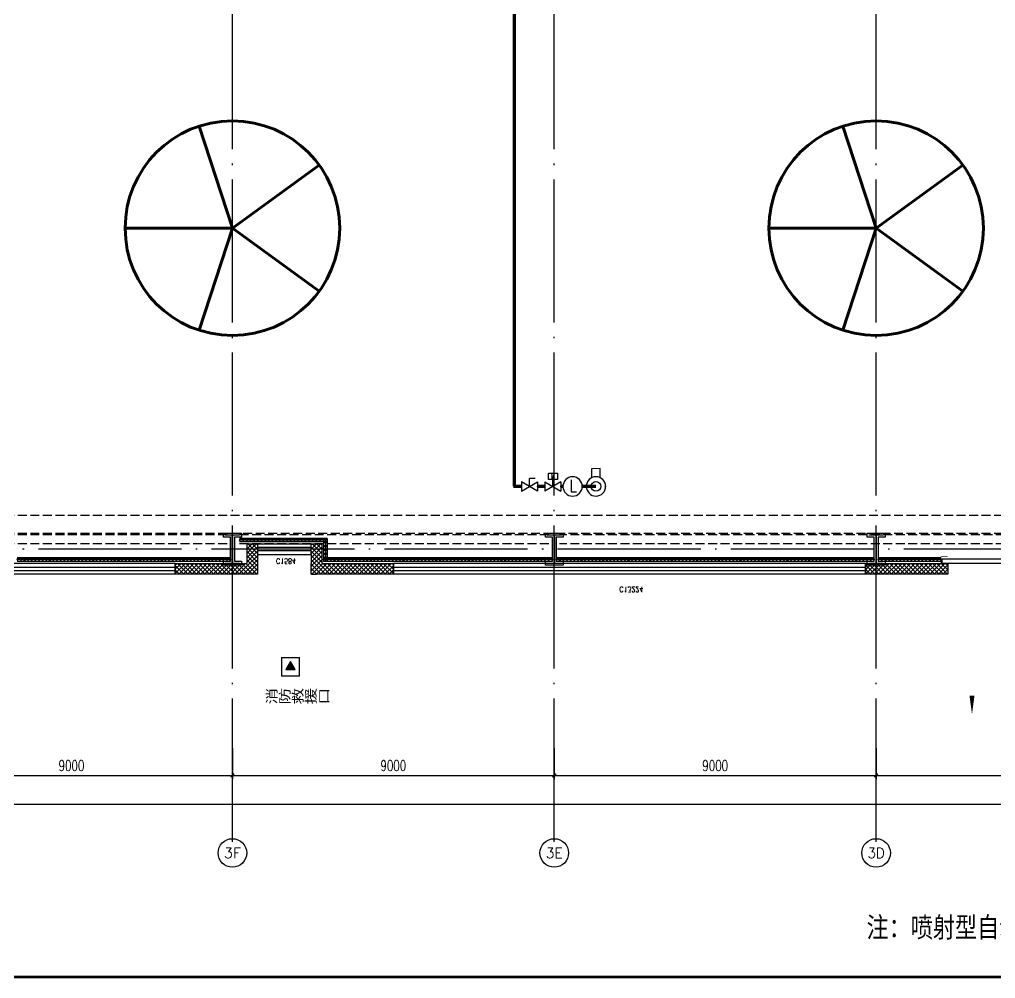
# Model space of a CAD drawing. Extents: x -452079 to 117456, y 3902 to 836955.
# Drawn here: x -179845 to -152555, y 410727 to 437541 of the extents above; entities that cross this region are included whole.
import ezdxf
from ezdxf.enums import TextEntityAlignment as Align

# ---------------------------------------------------------------- set-up
doc = ezdxf.new("R2010")
doc.units = 0
doc.header["$LTSCALE"] = 1000
doc.header["$MEASUREMENT"] = 0
for name, pattern in [('10平面$0$DASH', [0.35, 0.25, -0.1]), ('DASH', [0.35, 0.25, -0.1]), ('DOTE', [2.42, 2, -0.2, 0.02, -0.2])]:
    doc.linetypes.add(name, pattern=pattern)
for name, color, linetype in [('0-cxFrame', 155, 'Continuous'), ('0-辅助线', 1, 'Continuous'), ('10平面$0$WINDOW', 4, 'Continuous'), ('A-AXIS-D', 1, 'Continuous'), ('A-AXIS-DOTE', 14, 'DOTE'), ('A-AXIS-SYMB', 3, 'Continuous'), ('A-HATCH-2', 251, 'Continuous'), ('A-HRAIL', 173, 'Continuous'), ('A-LIN-V', 9, 'Continuous'), ('A-SFCE', 30, 'Continuous'), ('A-TEXT', 61, 'Continuous'), ('A-WINDOW', 140, 'Continuous'), ('AS-COLN', 6, 'Continuous'), ('AS-WALL', 40, 'Continuous'), ('FM_ZF中水', 2, 'Continuous'), ('FM_ZF喷淋', 6, 'Continuous'), ('PUB_HATCH', 8, 'Continuous'), ('PUB_TEXT', 7, 'Continuous'), ('RP-N2-01$0$$0$A-WIND-J', 1, 'Continuous'), ('RP-N2-01$0$A-WIND-J', 3, 'Continuous'), ('TWT_TEXT', 7, 'Continuous'), ('WALL', 2, 'Continuous'), ('建-窗', 4, 'Continuous'), ('建-门窗编号', 7, 'Continuous')]:
    doc.layers.add(name, color=color, linetype=linetype)
doc.layers.add('0-cxText', color=131, linetype='Continuous', lineweight=25)
doc.layers.add('Gps-ZF喷淋', color=6, linetype='TG_ZP', lineweight=60)
doc.styles.add('-宋体', font='', dxfattribs={"width": 0.8})
doc.styles.add('_TCH_AXIS', font='COMPLEX', dxfattribs={"bigfont": 'GBCBIG'})
doc.styles.add('_TCH_DIM', font='SIMPLEX', dxfattribs={"width": 0.75, "bigfont": '@1HZTXT'})
doc.styles.add('_TCH_DIM_T3', font='SIMPLEX', dxfattribs={"width": 0.705882, "bigfont": 'GBCBIG'})
doc.styles.add('A-WIN-LABEL', font='SIMPLEX', dxfattribs={"bigfont": 'GBCBIG'})
doc.styles.add('cx_tuming', font='')
doc.styles.add('cx_tuqian1', font='')
doc.styles.add('HZ', font='SIMPLEX', dxfattribs={"bigfont": 'HZTXT'})
doc.styles.add('TG_LINETYPE', font='SIMPLEX', dxfattribs={"width": 0.8, "height": 3.5, "bigfont": 'HZTXT'})
doc.styles.add('黑体', font='', dxfattribs={"height": 12})
doc.styles.get('-宋体').set_extended_font_data('SimSun')
doc.styles.get('cx_tuming').set_extended_font_data('SimHei')
doc.styles.get('cx_tuqian1').set_extended_font_data('SimSun')
doc.styles.get('黑体').set_extended_font_data('SimHei')
doc.linetypes.add('TG_ZP', pattern='A,3,-0.6,["ZP",TG_LINETYPE,S=0.1,R=0,X=-0.52,Y=-0.15],0', length=3.6)
doc.dimstyles.new('_TCH_ARCH&&100', dxfattribs={"dimtxt": 297.5, "dimasz": 100, "dimexe": 100, "dimexo": 100, "dimgap": 126.25, "dimtad": 1, "dimdec": 0, "dimzin": 0, "dimdsep": 46, "dimtxsty": '_TCH_DIM_T3', "dimblk": 'ARCHTICK', "dimcen": 0.09, "dimclrt": 7, "dimazin": 2, "dimtfac": 1, "dimtdec": 0, "dimtix": 1, "dimtmove": 2, "dimatfit": 3, "dimfxl": 0, "dimtolj": 1, "dimtzin": 0, "dimarcsym": 0})
pattern_1 = [(45, (60, 0), (-60.000061, 60.000061), []), (135, (60, 0), (-60.000061, -60.000061), [])]

# ---------------------------------------------------------------- blocks, each defined once
blk = doc.blocks.new('$VALVE$00000751')
for p, q in [((-53, -108), (-53, -221)), ((53, -221), (53, -108)), ((-53, -221), (53, -221))]:
    blk.add_line(p, q)
blk.add_lwpolyline([(-120, 0, 1), (120, 0, 1), (-120, 0, 1.76642)], format="xyb")
blk.add_circle((0, 0), 60)
for p in [(-120, 0), (120, 0)]:
    blk.add_point(p)
blk = doc.blocks.new('$VALVE$00000558')
for p, q in [((-125, 72), (125, -72)), ((125, 72), (-125, -72)), ((-125, 72), (-125, -72)), ((0, 0), (0, 104)), ((125, 72), (125, -72))]:
    blk.add_line(p, q)
blk.add_lwpolyline([(73, 106), (-66, 106), (-66, 206), (73, 206)], close=True)
for p in [(-125, 0), (125, 0)]:
    blk.add_point(p)
at = {"style": 'HZ', "width": 0.948502}
blk.add_text('M', height=69.3, dxfattribs=at).set_placement((-24, 125), (26, 125), align=Align.FIT)
blk = doc.blocks.new('$VALVE$00000531')
at = {"color": 7}
for p, q in [((-23, 104), (-23, -83)), ((-23, -83), (61, -83))]:
    blk.add_line(p, q, dxfattribs=at)
blk.add_lwpolyline([(-150, 0, 1), (150, 0, 1), (-150, 0, 0.808179)], format="xyb")
for p in [(-150, 0), (150, 0)]:
    blk.add_point(p)
blk = doc.blocks.new('$VALVE$00000437')
for p in [(0, 0), (87, 124)]:
    blk.add_line(p, (0, 124))
blk.add_lwpolyline([(-125, -72), (125, 72), (125, -72), (-125, 72)], close=True)
for p in [(-125, 0), (125, 0)]:
    blk.add_point(p)
blk = doc.blocks.new('A$C5D1316D7')
at = {"layer": 'Gps-ZF喷淋', "linetype": 'TG_ZP', "const_width": 90}
for points in [[(0, 270), (224, 270)], [(675, 270), (877, 270)], [(1327, 270), (1384, 270)], [(1924, 270), (2308, 270)]]:
    blk.add_lwpolyline(points, dxfattribs=at)
at = {"layer": 'FM_ZF中水', "xscale": -2.25, "yscale": -2.25, "zscale": 2.25, "rotation": 0.4372342679630137}
blk.add_blockref('$VALVE$00000751', (2308, 270), dxfattribs=at)
at = {"layer": 'FM_ZF喷淋', "xscale": 1.8, "yscale": 1.8, "zscale": 1.8}
for name, p in [('$VALVE$00000558', (1102, 270)), ('$VALVE$00000437', (449, 270)), ('$VALVE$00000531', (1654, 270))]:
    blk.add_blockref(name, p, dxfattribs=at)
blk = doc.blocks.new('_ArchTick')
at = {"color": 0, "linetype": 'ByBlock', "const_width": 0.4}
blk.add_lwpolyline([(-0.5, -0.5), (0.5, 0.5)], dxfattribs=at)
blk = doc.blocks.new('*D361')
at = {"layer": 'A-AXIS-D', "color": 0, "lineweight": -2, "transparency": 16777216}
for p, q in [((138518, 3326), (138518, 2468)), ((147518, 3326), (147518, 2468)), ((138518, 2568), (147518, 2568))]:
    blk.add_line(p, q, dxfattribs=at)
at = {"layer": 'A-AXIS-D', "color": 0, "lineweight": -2, "transparency": 16777216, "xscale": 100, "yscale": 100, "zscale": 100, "rotation": 180}
blk.add_blockref('_ArchTick', (138518, 2568), dxfattribs=at)
at = {"layer": 'A-AXIS-D', "color": 0, "lineweight": -2, "transparency": 16777216, "xscale": 100, "yscale": 100, "zscale": 100}
blk.add_blockref('_ArchTick', (147518, 2568), dxfattribs=at)
at = {"layer": 'A-AXIS-D', "color": 7, "transparency": 16777216, "insert": (143018, 2843), "char_height": 297.5, "attachment_point": 5, "style": '_TCH_DIM_T3'}
blk.add_mtext('\\A1;9000', dxfattribs=at)
blk = doc.blocks.new('*D362')
at = {"layer": 'A-AXIS-D', "color": 0, "lineweight": -2, "transparency": 16777216}
for p, q in [((147518, 3326), (147518, 2468)), ((156518, 3326), (156518, 2468)), ((147518, 2568), (156518, 2568))]:
    blk.add_line(p, q, dxfattribs=at)
at = {"layer": 'A-AXIS-D', "color": 0, "lineweight": -2, "transparency": 16777216, "xscale": 100, "yscale": 100, "zscale": 100, "rotation": 180}
blk.add_blockref('_ArchTick', (147518, 2568), dxfattribs=at)
at = {"layer": 'A-AXIS-D', "color": 0, "lineweight": -2, "transparency": 16777216, "xscale": 100, "yscale": 100, "zscale": 100}
blk.add_blockref('_ArchTick', (156518, 2568), dxfattribs=at)
at = {"layer": 'A-AXIS-D', "color": 7, "transparency": 16777216, "insert": (152018, 2843), "char_height": 297.5, "attachment_point": 5, "style": '_TCH_DIM_T3'}
blk.add_mtext('\\A1;9000', dxfattribs=at)
blk = doc.blocks.new('*D363')
at = {"layer": 'A-AXIS-D', "color": 0, "lineweight": -2, "transparency": 16777216}
for p, q in [((156518, 3326), (156518, 2468)), ((165518, 3326), (165518, 2468)), ((156518, 2568), (165518, 2568))]:
    blk.add_line(p, q, dxfattribs=at)
at = {"layer": 'A-AXIS-D', "color": 0, "lineweight": -2, "transparency": 16777216, "xscale": 100, "yscale": 100, "zscale": 100, "rotation": 180}
blk.add_blockref('_ArchTick', (156518, 2568), dxfattribs=at)
at = {"layer": 'A-AXIS-D', "color": 0, "lineweight": -2, "transparency": 16777216, "xscale": 100, "yscale": 100, "zscale": 100}
blk.add_blockref('_ArchTick', (165518, 2568), dxfattribs=at)
at = {"layer": 'A-AXIS-D', "color": 7, "transparency": 16777216, "insert": (161018, 2843), "char_height": 297.5, "attachment_point": 5, "style": '_TCH_DIM_T3'}
blk.add_mtext('\\A1;9000', dxfattribs=at)
blk = doc.blocks.new('*D364')
at = {"layer": 'A-AXIS-D', "color": 0, "lineweight": -2, "transparency": 16777216}
for p, q in [((165518, 3326), (165518, 2468)), ((174518, 3326), (174518, 2468)), ((165518, 2568), (174518, 2568))]:
    blk.add_line(p, q, dxfattribs=at)
at = {"layer": 'A-AXIS-D', "color": 0, "lineweight": -2, "transparency": 16777216, "xscale": 100, "yscale": 100, "zscale": 100, "rotation": 180}
blk.add_blockref('_ArchTick', (165518, 2568), dxfattribs=at)
at = {"layer": 'A-AXIS-D', "color": 0, "lineweight": -2, "transparency": 16777216, "xscale": 100, "yscale": 100, "zscale": 100}
blk.add_blockref('_ArchTick', (174518, 2568), dxfattribs=at)
at = {"layer": 'A-AXIS-D', "color": 7, "transparency": 16777216, "insert": (170018, 2843), "char_height": 297.5, "attachment_point": 5, "style": '_TCH_DIM_T3'}
blk.add_mtext('\\A1;9000', dxfattribs=at)
blk = doc.blocks.new('*D369')
at = {"layer": 'A-AXIS-D', "color": 0, "lineweight": -2, "transparency": 16777216}
for p, q in [((7618, 3226), (7618, 1668)), ((193318, 3226), (193318, 1668)), ((7618, 1768), (193318, 1768))]:
    blk.add_line(p, q, dxfattribs=at)
at = {"layer": 'A-AXIS-D', "color": 0, "lineweight": -2, "transparency": 16777216, "xscale": 100, "yscale": 100, "zscale": 100, "rotation": 180}
blk.add_blockref('_ArchTick', (7618, 1768), dxfattribs=at)
at = {"layer": 'A-AXIS-D', "color": 0, "lineweight": -2, "transparency": 16777216, "xscale": 100, "yscale": 100, "zscale": 100}
blk.add_blockref('_ArchTick', (193318, 1768), dxfattribs=at)
at = {"layer": 'A-AXIS-D', "color": 7, "transparency": 16777216, "insert": (100468, 2043), "char_height": 297.5, "attachment_point": 5, "style": '_TCH_DIM_T3'}
blk.add_mtext('\\A1;185700', dxfattribs=at)
blk = doc.blocks.new('WINDOW2DLIB$DYNSTYLE$00000005')
at = {"color": 0}
for points in [[(-0.5, 0.5), (-0.5, -0.5)], [(-0.5, 0.5), (0.5, 0.5)], [(0.5, -0.5), (0.5, 0.5)], [(0.5, 0.1667), (-0.5, 0.1667)], [(0.5, -0.1667), (-0.5, -0.1667)], [(-0.5, -0.5), (0.5, -0.5)]]:
    blk.add_lwpolyline(points, dxfattribs=at)
blk = doc.blocks.new('10平面$0$$DorLib2D$00000126')
at = {"color": 0, "linetype": 'Continuous'}
for p, q in [((-0.532, 0.5), (-0.532, 0.9)), ((0.532, 0.9), (0.532, 0.5))]:
    blk.add_line(p, q, dxfattribs=at)
at = {"color": 0, "linetype": '10平面$0$DASH'}
for p, q in [((-0.532, 0.9), (0.532, 0.9)), ((-0.532, 0.5), (0.532, 0.5))]:
    blk.add_line(p, q, dxfattribs=at)
blk = doc.blocks.new('42343243')
at = {"layer": 'PUB_HATCH'}
h = blk.add_hatch(dxfattribs=at)
h.set_pattern_fill('多孔材料', color=256, scale=30, style=0)
h.set_pattern_definition(pattern_1)
h.paths.add_polyline_path([(-173154, 1223170), (-175454, 1223170), (-175454, 1222870), (-173454, 1222870)])
h = blk.add_hatch(dxfattribs=at)
h.set_pattern_fill('多孔材料', color=256, scale=30, style=0)
h.set_pattern_definition(pattern_1)
h.paths.add_polyline_path([(-173454, 1222320), (-173154, 1222620), (-173154, 1223170), (-173454, 1222870)])
h = blk.add_hatch(dxfattribs=at)
h.set_pattern_fill('多孔材料', color=256, scale=30, style=0)
h.set_pattern_definition(pattern_1)
h.paths.add_polyline_path([(-171654, 1222870), (-171504, 1222970), (-171504, 1223170), (-171654, 1223170)])
h = blk.add_hatch(dxfattribs=at)
h.set_pattern_fill('多孔材料', color=256, scale=30, style=0)
h.set_pattern_definition(pattern_1)
h.paths.add_polyline_path([(-171354, 1222870), (-169354, 1222870), (-169354, 1223170), (-171504, 1223170), (-171504, 1222970)])
h = blk.add_hatch(dxfattribs=at)
h.set_pattern_fill('多孔材料', color=256, scale=30, style=0)
h.set_pattern_definition(pattern_1)
h.paths.add_polyline_path([(-153854, 1223170), (-156154, 1223170), (-156154, 1222870), (-153854, 1222870)])
h = blk.add_hatch(dxfattribs=at)
h.set_pattern_fill('多孔材料', color=256, scale=30, style=0)
h.set_pattern_definition(pattern_1)
h.paths.add_polyline_path([(-171654, 1222620), (-171354, 1222320), (-171354, 1222870), (-171504, 1222970), (-171654, 1222870)])
h = blk.add_hatch(dxfattribs=at)
h.set_pattern_fill('多孔材料', color=256, scale=30, style=0)
h.set_pattern_definition(pattern_1)
h.paths.add_polyline_path([(-173454, 1222320), (-173154, 1222320), (-173154, 1222620)])
h = blk.add_hatch(dxfattribs=at)
h.set_pattern_fill('多孔材料', color=256, scale=30, style=0)
h.set_pattern_definition(pattern_1)
h.paths.add_polyline_path([(-171654, 1222620), (-171654, 1222320), (-171354, 1222320)])
at = {"layer": 'AS-WALL'}
for p, q in [((-173154, 1223170), (-175454, 1223170)), ((-175454, 1223170), (-175454, 1222870)), ((-173154, 1222620), (-173154, 1223170)), ((-171654, 1223170), (-171504, 1223170)), ((-171654, 1223170), (-171654, 1222870)), ((-169354, 1223170), (-171504, 1223170)), ((-169354, 1222870), (-169354, 1223170)), ((-153854, 1223170), (-156154, 1223170)), ((-156154, 1223170), (-156154, 1222870)), ((-153854, 1222870), (-153854, 1223170)), ((-175454, 1222870), (-173454, 1222870)), ((-173454, 1222320), (-173454, 1222870)), ((-173154, 1222320), (-173154, 1222620)), ((-171654, 1222870), (-171654, 1222870)), ((-171654, 1222620), (-171654, 1222870)), ((-171654, 1222620), (-171654, 1222320)), ((-171354, 1222320), (-171354, 1222870)), ((-171354, 1222870), (-169354, 1222870)), ((-156154, 1222870), (-153854, 1222870)), ((-173454, 1222320), (-173154, 1222320)), ((-171654, 1222320), (-171354, 1222320))]:
    blk.add_line(p, q, dxfattribs=at)
at = {"layer": '10平面$0$WINDOW', "xscale": 5000, "yscale": 300, "zscale": 300, "rotation": 180}
blk.add_blockref('10平面$0$$DorLib2D$00000126', (-151354, 1223020), dxfattribs=at)
at = {"layer": '建-窗'}
ref = blk.add_blockref('WINDOW2DLIB$DYNSTYLE$00000005', (-185904, 1223020), dxfattribs=dict(at, xscale=-20900, yscale=-300, zscale=300, rotation=359.9999999994913))
ref.add_attrib('A', 'C20924', (-186194, 1223521), dxfattribs={"layer": '建-门窗编号', "height": 148.8, "style": 'A-WIN-LABEL', "width": 0.705882})
ref = blk.add_blockref('WINDOW2DLIB$DYNSTYLE$00000005', (-162754, 1223020), dxfattribs=dict(at, xscale=-13200, yscale=-300, zscale=300, rotation=359.9999999996728))
ref.add_attrib('A', 'C13224', (-163034, 1223521), dxfattribs={"layer": '建-门窗编号', "height": 148.8, "style": 'A-WIN-LABEL', "width": 0.705882})
ref = blk.add_blockref('WINDOW2DLIB$DYNSTYLE$00000005', (-172404, 1222470), dxfattribs=dict(at, xscale=-1500, yscale=300, zscale=300, rotation=179.9999999999555))
ref.add_attrib('A', 'C1584', (-172634, 1222733), dxfattribs={"layer": '建-门窗编号', "height": 148.8, "rotation": 360, "style": 'A-WIN-LABEL', "width": 0.705882})
blk = doc.blocks.new('4324324')
at = {"layer": 'A-HATCH-2', "color": 8, "linetype": 'DASH'}
for p, q in [((-312854, 549870), (-138054, 549870)), ((-312854, 549370), (-138054, 549370))]:
    blk.add_line(p, q, dxfattribs=at)
blk = doc.blocks.new('w4324324')
at = {"layer": 'A-HATCH-2', "lineweight": 60}
for q in [(-1694760, 686605), (-1697614, 684532), (-1691907, 684532), (-1696524, 681178), (-1692997, 681178)]:
    blk.add_line((-1694760, 683605), q, dxfattribs=at)
blk.add_circle((-1694760, 683605), 3000, dxfattribs=at)
blk = doc.blocks.new('342343')
at = {"layer": 'A-LIN-V'}
for p in [(1030710, -26444), (1030710, -44444)]:
    blk.add_blockref('w4324324', p, dxfattribs=at)
blk = doc.blocks.new('w42343243')
at = {"layer": 'A-HATCH-2', "color": 2}
blk.add_lwpolyline([(-165104, 621070), (-164604, 621070), (-164604, 620958), (-164800, 620958), (-164800, 620282), (-164604, 620282), (-164604, 620170), (-165104, 620170), (-165104, 620282), (-164908, 620282), (-164908, 620958), (-165104, 620958)], close=True, dxfattribs=at)
at = {"layer": 'AS-COLN', "color": 8}
blk.add_lwpolyline([(-165054, 621020), (-164654, 621020), (-164654, 621008), (-164850, 621008), (-164850, 620232), (-164654, 620232), (-164654, 620220), (-165054, 620220), (-165054, 620232), (-164858, 620232), (-164858, 621008), (-165054, 621008)], close=True, dxfattribs=at)
blk = doc.blocks.new('42343')
at = {"layer": 'A-WINDOW'}
for p in [(-9000, -71700), (0, -71700), (9000, -71700)]:
    blk.add_blockref('w42343243', p, dxfattribs=at)
blk = doc.blocks.new('RP-N2-01$0$$0$xfjy')
at = {"layer": 'RP-N2-01$0$$0$A-WIND-J'}
h = blk.add_hatch(color=8, dxfattribs=at)
h.dxf.hatch_style = 1
h.paths.add_polyline_path([(1141876, -26214), (1142135, -26214), (1142005, -25989)])
at = {"layer": 'RP-N2-01$0$$0$A-WIND-J', "color": 8, "const_width": 25}
blk.add_lwpolyline([(1141755, -25889), (1141755, -26389), (1142255, -26389), (1142255, -25889)], close=True, dxfattribs=at)
at = {"layer": 'RP-N2-01$0$$0$A-WIND-J', "color": 8}
for points in [[(1141755, -26389), (1142255, -26389), (1142255, -25889), (1141755, -25889)], [(1141876, -26214), (1142135, -26214), (1142005, -25989)]]:
    blk.add_lwpolyline(points, close=True, dxfattribs=at)
blk = doc.blocks.new('RP-N2-01$0$xfjy')
at = {"layer": 'RP-N2-01$0$$0$A-WIND-J', "color": 8}
blk.add_blockref('RP-N2-01$0$$0$xfjy', (0, 0), dxfattribs=at)
blk = doc.blocks.new('3333')
at = {"layer": 'A-SFCE', "const_width": 20}
blk.add_lwpolyline([(-227064, 766320), (-227064, 766510), (-227244, 766510), (-227244, 766320)], dxfattribs=at)
blk = doc.blocks.new('99平面图例外参$0$$LinePat$圆环')
for points in [[(0, 150), (300, 150)], [(0, 0), (300, 0)], [(0, -150), (300, -150)]]:
    blk.add_lwpolyline(points)
at = {"color": 0}
blk.add_circle((150, 0), 150, dxfattribs=at)
blk = doc.blocks.new('TK22.A0+1 L(Dragon)')
at = {"layer": '0-cxFrame', "const_width": 0.5}
blk.add_lwpolyline([(-80, 10), (-1465, 10), (-1465, 831), (-80, 831)], close=True, dxfattribs=at)
at = {"style": '黑体', "flags": 4}
blk.add_attdef('图幅', text='', height=3.3, dxfattribs=at).set_placement((-40, 3), align=Align.RIGHT)
at = {"layer": '0-cxText', "flags": 4}
for tag, height, style, p in [('建设单位', 3.5, 'cx_tuming', (-45, 240)), ('项目名称', 3.5, 'cx_tuming', (-45, 210)), ('子项名称', 3.5, 'cx_tuming', (-45, 180)), ('工程编号', 3.3, 'cx_tuqian1', (-35, 165)), ('图名1', 3.5, 'cx_tuming', (-45, 87)), ('图名2', 3.5, 'cx_tuming', (-45, 79)), ('图名3', 3.5, 'cx_tuming', (-45, 71)), ('出图日期', 3.3, 'cx_tuqian1', (-39, 60)), ('专业', 3.3, 'cx_tuqian1', (-55, 52)), ('图号', 3.3, 'cx_tuqian1', (-55, 44)), ('版次', 3.3, 'cx_tuqian1', (-20, 44))]:
    blk.add_attdef(tag, text='', height=height, dxfattribs=dict(at, style=style)).set_placement(p, align=Align.MIDDLE)
blk = doc.blocks.new('A$C515E426B')
at = {"layer": 'A-AXIS-D'}
for centre in [(147518.2, 400), (156518.2, 400), (165518.2, 400)]:
    blk.add_circle(centre, 400, dxfattribs=at)
at = {"layer": 'A-AXIS-DOTE', "color": 8, "ltscale": 2}
for p, q in [((147518.2, 716), (147518.2, 86200)), ((156518.2, 716), (156518.2, 86200)), ((165518.2, 716), (165518.2, 86200)), ((199332.4, 8896), (3362.4, 8896))]:
    blk.add_line(p, q, dxfattribs=at)
at = {"layer": 'A-AXIS-SYMB'}
blk.add_lwpolyline([(168198.2, 5733.8, 0, 0, 0), (168198.2, 4273.8, 0, 140, 0), (168198.2, 4798.8, 0, 0, 0)], format="xyseb", dxfattribs=at)
at = {"layer": 'A-SFCE', "color": 8, "linetype": 'DASH'}
for p, q in [((147368.2, 9296), (129668.2, 9296)), ((156368.2, 9296), (147668.2, 9296)), ((174368.2, 9296), (156668.2, 9296)), ((147368.2, 9046), (129668.2, 9046)), ((156368.2, 9046), (147668.2, 9046)), ((174368.2, 9046), (156668.2, 9046))]:
    blk.add_line(p, q, dxfattribs=at)
at = {"layer": 'A-HRAIL', "yscale": 0.3333333333333333, "zscale": 0.3333333333333333}
for p, xscale, rotation in [((147820.3, 9146.1), 0.3402776645623614, 180), ((147922.3, 9146.1), 0.3402776645623614, 180), ((148024.4, 9146.1), 0.3402776645623614, 180), ((148126.5, 9146.1), 0.3402776645623614, 180), ((148228.6, 9146.1), 0.3402776645623614, 180), ((148330.7, 9146.1), 0.3402776645623614, 180), ((148432.8, 9146.1), 0.3402776645623614, 180), ((148534.8, 9146.1), 0.3402776645623614, 180), ((148636.9, 9146.1), 0.3402776645623614, 180), ((148739, 9146.1), 0.3402776645623614, 180), ((148841.1, 9146.1), 0.3402776645623614, 180), ((148943.2, 9146.1), 0.3402776645623614, 180), ((149045.3, 9146.1), 0.3402776645623614, 180), ((149147.3, 9146.1), 0.3402776645623614, 180), ((149249.4, 9146.1), 0.3402776645623614, 180), ((149351.5, 9146.1), 0.3402776645623614, 180), ((149453.6, 9146.1), 0.3402776645623614, 180), ((149555.7, 9146.1), 0.3402776645623614, 180), ((149657.8, 9146.1), 0.3402776645623614, 180), ((149759.8, 9146.1), 0.3402776645623614, 180), ((149861.9, 9146.1), 0.3402776645623614, 180), ((149964, 9146.1), 0.3402776645623614, 180), ((150066.1, 9146.1), 0.3402776645623614, 180), ((150168.2, 9146.1), 0.3402776645623614, 180), ((150118.2, 9196.1), 0.3611111227129974, 270), ((150118.2, 9087.8), 0.3611111227129974, 270), ((150118.2, 8979.4), 0.3611111227129974, 270), ((150118.2, 8871.1), 0.3611111227129974, 270), ((150118.2, 8762.8), 0.3611111227129974, 270), ((141603.5, 8602.1), 0.3368181818181818, 180.0000000002032), ((141704.6, 8602.1), 0.3368181818181818, 180.0000000002032), ((141805.6, 8602.1), 0.3368181818181818, 180.0000000002032), ((141906.7, 8602.1), 0.3368181818181818, 180.0000000002032), ((142007.7, 8602.1), 0.3368181818181818, 180.0000000002032), ((142108.8, 8602.1), 0.3368181818181818, 180.0000000002032), ((142209.8, 8602.1), 0.3368181818181818, 180.0000000002032), ((142310.9, 8602.1), 0.3368181818181818, 180.0000000002032), ((142411.9, 8602.1), 0.3368181818181818, 180.0000000002032), ((142513, 8602.1), 0.3368181818181818, 180.0000000002032), ((142614, 8602.1), 0.3368181818181818, 180.0000000002032), ((142715, 8602.1), 0.3368181818181818, 180.0000000002032), ((142816.1, 8602.1), 0.3368181818181818, 180.0000000002032), ((142917.1, 8602.1), 0.3368181818181818, 180.0000000002032), ((143018.2, 8602.1), 0.3368181818181818, 180.0000000002032), ((143119.2, 8602.1), 0.3368181818181818, 180.0000000002032), ((143220.3, 8602.1), 0.3368181818181818, 180.0000000002032), ((143321.3, 8602.1), 0.3368181818181818, 180.0000000002032), ((143422.4, 8602.1), 0.3368181818181818, 180.0000000002032), ((143523.4, 8602.1), 0.3368181818181818, 180.0000000002032), ((143624.5, 8602.1), 0.3368181818181818, 180.0000000002032), ((143725.5, 8602.1), 0.3368181818181818, 180.0000000002032), ((143826.5, 8602.1), 0.3368181818181818, 180.0000000002032), ((143927.6, 8602.1), 0.3368181818181818, 180.0000000002032), ((144028.6, 8602.1), 0.3368181818181818, 180.0000000002032), ((144129.7, 8602.1), 0.3368181818181818, 180.0000000002032), ((144230.7, 8602.1), 0.3368181818181818, 180.0000000002032), ((144331.8, 8602.1), 0.3368181818181818, 180.0000000002032), ((144432.8, 8602.1), 0.3368181818181818, 180.0000000002032), ((144533.9, 8602.1), 0.3368181818181818, 180.0000000002032), ((144634.9, 8602.1), 0.3368181818181818, 180.0000000002032), ((144736, 8602.1), 0.3368181818181818, 180.0000000002032), ((144837, 8602.1), 0.3368181818181818, 180.0000000002032), ((144938, 8602.1), 0.3368181818181818, 180.0000000002032), ((145039.1, 8602.1), 0.3368181818181818, 180.0000000002032), ((145140.1, 8602.1), 0.3368181818181818, 180.0000000002032), ((145241.2, 8602.1), 0.3368181818181818, 180.0000000002032), ((145342.2, 8602.1), 0.3368181818181818, 180.0000000002032), ((145443.3, 8602.1), 0.3368181818181818, 180.0000000002032), ((145544.3, 8602.1), 0.3368181818181818, 180.0000000002032), ((145645.4, 8602.1), 0.3368181818181818, 180.0000000002032), ((145746.4, 8602.1), 0.3368181818181818, 180.0000000002032), ((145847.5, 8602.1), 0.3368181818181818, 180.0000000002032), ((145948.5, 8602.1), 0.3368181818181818, 180.0000000002032), ((146049.5, 8602.1), 0.3368181818181818, 180.0000000002032), ((146150.6, 8602.1), 0.3368181818181818, 180.0000000002032), ((146251.6, 8602.1), 0.3368181818181818, 180.0000000002032), ((146352.7, 8602.1), 0.3368181818181818, 180.0000000002032), ((146453.7, 8602.1), 0.3368181818181818, 180.0000000002032), ((146554.8, 8602.1), 0.3368181818181818, 180.0000000002032), ((146655.8, 8602.1), 0.3368181818181818, 180.0000000002032), ((146756.9, 8602.1), 0.3368181818181818, 180.0000000002032), ((146857.9, 8602.1), 0.3368181818181818, 180.0000000002032), ((146959, 8602.1), 0.3368181818181818, 180.0000000002032), ((147060, 8602.1), 0.3368181818181818, 180.0000000002032), ((147161, 8602.1), 0.3368181818181818, 180.0000000002032), ((147262.1, 8602.1), 0.3368181818181818, 180.0000000002032), ((147363.1, 8602.1), 0.3368181818181818, 180.0000000002032), ((147464.2, 8602.1), 0.3368181818181818, 180.0000000002032), ((150118.2, 8654.4), 0.3611111227129974, 270), ((150169.7, 8602.1), 0.3384127415496768, 180.0000000002033), ((150271.2, 8602.1), 0.3384127415496768, 180.0000000002033), ((150372.8, 8602.1), 0.3384127415496768, 180.0000000002033), ((150474.3, 8602.1), 0.3384127415496768, 180.0000000002033), ((150575.8, 8602.1), 0.3384127415496768, 180.0000000002033), ((150677.3, 8602.1), 0.3384127415496768, 180.0000000002033), ((150778.8, 8602.1), 0.3384127415496768, 180.0000000002033), ((150880.4, 8602.1), 0.3384127415496768, 180.0000000002033), ((150981.9, 8602.1), 0.3384127415496768, 180.0000000002033), ((151083.4, 8602.1), 0.3384127415496768, 180.0000000002033), ((151184.9, 8602.1), 0.3384127415496768, 180.0000000002033), ((151286.5, 8602.1), 0.3384127415496768, 180.0000000002033), ((151388, 8602.1), 0.3384127415496768, 180.0000000002033), ((151489.5, 8602.1), 0.3384127415496768, 180.0000000002033), ((151591, 8602.1), 0.3384127415496768, 180.0000000002033), ((151692.6, 8602.1), 0.3384127415496768, 180.0000000002033), ((151794.1, 8602.1), 0.3384127415496768, 180.0000000002033), ((151895.6, 8602.1), 0.3384127415496768, 180.0000000002033), ((151997.1, 8602.1), 0.3384127415496768, 180.0000000002033), ((152098.7, 8602.1), 0.3384127415496768, 180.0000000002033), ((152200.2, 8602.1), 0.3384127415496768, 180.0000000002033), ((152301.7, 8602.1), 0.3384127415496768, 180.0000000002033), ((152403.2, 8602.1), 0.3384127415496768, 180.0000000002033), ((152504.8, 8602.1), 0.3384127415496768, 180.0000000002033), ((152606.3, 8602.1), 0.3384127415496768, 180.0000000002033), ((152707.8, 8602.1), 0.3384127415496768, 180.0000000002033), ((152809.3, 8602.1), 0.3384127415496768, 180.0000000002033), ((152910.8, 8602.1), 0.3384127415496768, 180.0000000002033), ((153012.4, 8602.1), 0.3384127415496768, 180.0000000002033), ((153113.9, 8602.1), 0.3384127415496768, 180.0000000002033), ((153215.4, 8602.1), 0.3384127415496768, 180.0000000002033), ((153316.9, 8602.1), 0.3384127415496768, 180.0000000002033), ((153418.5, 8602.1), 0.3384127415496768, 180.0000000002033), ((153520, 8602.1), 0.3384127415496768, 180.0000000002033), ((153621.5, 8602.1), 0.3384127415496768, 180.0000000002033), ((153723, 8602.1), 0.3384127415496768, 180.0000000002033), ((153824.6, 8602.1), 0.3384127415496768, 180.0000000002033), ((153926.1, 8602.1), 0.3384127415496768, 180.0000000002033), ((154027.6, 8602.1), 0.3384127415496768, 180.0000000002033), ((154129.1, 8602.1), 0.3384127415496768, 180.0000000002033), ((154230.7, 8602.1), 0.3384127415496768, 180.0000000002033), ((154332.2, 8602.1), 0.3384127415496768, 180.0000000002033), ((154433.7, 8602.1), 0.3384127415496768, 180.0000000002033), ((154535.2, 8602.1), 0.3384127415496768, 180.0000000002033), ((154636.8, 8602.1), 0.3384127415496768, 180.0000000002033), ((154738.3, 8602.1), 0.3384127415496768, 180.0000000002033), ((154839.8, 8602.1), 0.3384127415496768, 180.0000000002033), ((154941.3, 8602.1), 0.3384127415496768, 180.0000000002033), ((155042.8, 8602.1), 0.3384127415496768, 180.0000000002033), ((155144.4, 8602.1), 0.3384127415496768, 180.0000000002033), ((155245.9, 8602.1), 0.3384127415496768, 180.0000000002033), ((155347.4, 8602.1), 0.3384127415496768, 180.0000000002033), ((155448.9, 8602.1), 0.3384127415496768, 180.0000000002033), ((155550.5, 8602.1), 0.3384127415496768, 180.0000000002033), ((155652, 8602.1), 0.3384127415496768, 180.0000000002033), ((155753.5, 8602.1), 0.3384127415496768, 180.0000000002033), ((155855, 8602.1), 0.3384127415496768, 180.0000000002033), ((155956.6, 8602.1), 0.3384127415496768, 180.0000000002033), ((156058.1, 8602.1), 0.3384127415496768, 180.0000000002033), ((156159.6, 8602.1), 0.3384127415496768, 180.0000000002033), ((156261.1, 8602.1), 0.3384127415496768, 180.0000000002033), ((156362.7, 8602.1), 0.3384127415496768, 180.0000000002033), ((156464.2, 8602.1), 0.3384127415496768, 180.0000000002033), ((156673.2, 8602.1), 0.3368181818181785, 180.0000000002032), ((156774.3, 8602.1), 0.3368181818181785, 180.0000000002032), ((156875.3, 8602.1), 0.3368181818181785, 180.0000000002032), ((156976.4, 8602.1), 0.3368181818181785, 180.0000000002032), ((157077.4, 8602.1), 0.3368181818181785, 180.0000000002032), ((157178.5, 8602.1), 0.3368181818181785, 180.0000000002032), ((157279.5, 8602.1), 0.3368181818181785, 180.0000000002032), ((157380.5, 8602.1), 0.3368181818181785, 180.0000000002032), ((157481.6, 8602.1), 0.3368181818181785, 180.0000000002032), ((157582.6, 8602.1), 0.3368181818181785, 180.0000000002032), ((157683.7, 8602.1), 0.3368181818181785, 180.0000000002032), ((157784.7, 8602.1), 0.3368181818181785, 180.0000000002032), ((157885.8, 8602.1), 0.3368181818181785, 180.0000000002032), ((157986.8, 8602.1), 0.3368181818181785, 180.0000000002032), ((158087.9, 8602.1), 0.3368181818181785, 180.0000000002032), ((158188.9, 8602.1), 0.3368181818181785, 180.0000000002032), ((158290, 8602.1), 0.3368181818181785, 180.0000000002032), ((158391, 8602.1), 0.3368181818181785, 180.0000000002032), ((158492, 8602.1), 0.3368181818181785, 180.0000000002032), ((158593.1, 8602.1), 0.3368181818181785, 180.0000000002032), ((158694.1, 8602.1), 0.3368181818181785, 180.0000000002032), ((158795.2, 8602.1), 0.3368181818181785, 180.0000000002032), ((158896.2, 8602.1), 0.3368181818181785, 180.0000000002032), ((158997.3, 8602.1), 0.3368181818181785, 180.0000000002032), ((159098.3, 8602.1), 0.3368181818181785, 180.0000000002032), ((159199.4, 8602.1), 0.3368181818181785, 180.0000000002032), ((159300.4, 8602.1), 0.3368181818181785, 180.0000000002032), ((159401.5, 8602.1), 0.3368181818181785, 180.0000000002032), ((159502.5, 8602.1), 0.3368181818181785, 180.0000000002032), ((159603.5, 8602.1), 0.3368181818181785, 180.0000000002032), ((159704.6, 8602.1), 0.3368181818181785, 180.0000000002032), ((159805.6, 8602.1), 0.3368181818181785, 180.0000000002032), ((159906.7, 8602.1), 0.3368181818181785, 180.0000000002032), ((160007.7, 8602.1), 0.3368181818181785, 180.0000000002032), ((160108.8, 8602.1), 0.3368181818181785, 180.0000000002032), ((160209.8, 8602.1), 0.3368181818181785, 180.0000000002032), ((160310.9, 8602.1), 0.3368181818181785, 180.0000000002032), ((160411.9, 8602.1), 0.3368181818181785, 180.0000000002032), ((160513, 8602.1), 0.3368181818181785, 180.0000000002032), ((160614, 8602.1), 0.3368181818181785, 180.0000000002032), ((160715, 8602.1), 0.3368181818181785, 180.0000000002032), ((160816.1, 8602.1), 0.3368181818181785, 180.0000000002032), ((160917.1, 8602.1), 0.3368181818181785, 180.0000000002032), ((161018.2, 8602.1), 0.3368181818181785, 180.0000000002032), ((161119.2, 8602.1), 0.3368181818181785, 180.0000000002032), ((161220.3, 8602.1), 0.3368181818181785, 180.0000000002032), ((161321.3, 8602.1), 0.3368181818181785, 180.0000000002032), ((161422.4, 8602.1), 0.3368181818181785, 180.0000000002032), ((161523.4, 8602.1), 0.3368181818181785, 180.0000000002032), ((161624.5, 8602.1), 0.3368181818181785, 180.0000000002032), ((161725.5, 8602.1), 0.3368181818181785, 180.0000000002032), ((161826.5, 8602.1), 0.3368181818181785, 180.0000000002032), ((161927.6, 8602.1), 0.3368181818181785, 180.0000000002032), ((162028.6, 8602.1), 0.3368181818181785, 180.0000000002032), ((162129.7, 8602.1), 0.3368181818181785, 180.0000000002032), ((162230.7, 8602.1), 0.3368181818181785, 180.0000000002032), ((162331.8, 8602.1), 0.3368181818181785, 180.0000000002032), ((162432.8, 8602.1), 0.3368181818181785, 180.0000000002032), ((162533.9, 8602.1), 0.3368181818181785, 180.0000000002032), ((162634.9, 8602.1), 0.3368181818181785, 180.0000000002032), ((162736, 8602.1), 0.3368181818181785, 180.0000000002032), ((162837, 8602.1), 0.3368181818181785, 180.0000000002032), ((162938, 8602.1), 0.3368181818181785, 180.0000000002032), ((163039.1, 8602.1), 0.3368181818181785, 180.0000000002032), ((163140.1, 8602.1), 0.3368181818181785, 180.0000000002032), ((163241.2, 8602.1), 0.3368181818181785, 180.0000000002032), ((163342.2, 8602.1), 0.3368181818181785, 180.0000000002032), ((163443.3, 8602.1), 0.3368181818181785, 180.0000000002032), ((163544.3, 8602.1), 0.3368181818181785, 180.0000000002032), ((163645.4, 8602.1), 0.3368181818181785, 180.0000000002032), ((163746.4, 8602.1), 0.3368181818181785, 180.0000000002032), ((163847.5, 8602.1), 0.3368181818181785, 180.0000000002032), ((163948.5, 8602.1), 0.3368181818181785, 180.0000000002032), ((164049.5, 8602.1), 0.3368181818181785, 180.0000000002032), ((164150.6, 8602.1), 0.3368181818181785, 180.0000000002032), ((164251.6, 8602.1), 0.3368181818181785, 180.0000000002032), ((164352.7, 8602.1), 0.3368181818181785, 180.0000000002032), ((164453.7, 8602.1), 0.3368181818181785, 180.0000000002032), ((164554.8, 8602.1), 0.3368181818181785, 180.0000000002032), ((164655.8, 8602.1), 0.3368181818181785, 180.0000000002032), ((164756.9, 8602.1), 0.3368181818181785, 180.0000000002032), ((164857.9, 8602.1), 0.3368181818181785, 180.0000000002032), ((164959, 8602.1), 0.3368181818181785, 180.0000000002032), ((165060, 8602.1), 0.3368181818181785, 180.0000000002032), ((165161, 8602.1), 0.3368181818181785, 180.0000000002032), ((165262.1, 8602.1), 0.3368181818181785, 180.0000000002032), ((165363.1, 8602.1), 0.3368181818181785, 180.0000000002032), ((165464.2, 8602.1), 0.3368181818181785, 180.0000000002032), ((165675.5, 8602.1), 0.3444734679432198, 180.000000000205), ((165778.9, 8602.1), 0.3444734679432198, 180.000000000205), ((165882.2, 8602.1), 0.3444734679432198, 180.000000000205), ((165985.5, 8602.1), 0.3444734679432198, 180.000000000205), ((166088.9, 8602.1), 0.3444734679432198, 180.000000000205), ((166192.2, 8602.1), 0.3444734679432198, 180.000000000205), ((166295.6, 8602.1), 0.3444734679432198, 180.000000000205), ((166398.9, 8602.1), 0.3444734679432198, 180.000000000205), ((166502.3, 8602.1), 0.3444734679432198, 180.000000000205), ((166605.6, 8602.1), 0.3444734679432198, 180.000000000205), ((166708.9, 8602.1), 0.3444734679432198, 180.000000000205), ((166812.3, 8602.1), 0.3444734679432198, 180.000000000205), ((166915.6, 8602.1), 0.3444734679432198, 180.000000000205), ((167019, 8602.1), 0.3444734679432198, 180.000000000205), ((167122.3, 8602.1), 0.3444734679432198, 180.000000000205), ((167225.7, 8602.1), 0.3444734679432198, 180.000000000205), ((167329, 8602.1), 0.3444734679432198, 180.000000000205)]:
    blk.add_blockref('99平面图例外参$0$$LinePat$圆环', p, dxfattribs=dict(at, xscale=xscale, rotation=rotation))
at = {"layer": 'A-LIN-V', "rotation": 90}
blk.add_blockref('342343', (804678.8, 681921), dxfattribs=at)
at = {"layer": 'A-SFCE', "xscale": -1, "rotation": 90}
blk.add_blockref('3333', (933839, -218558.1), dxfattribs=at)
at = {"layer": 'A-WINDOW'}
for name in ['42343', '4324324']:
    blk.add_blockref(name, (321372.4, -540024), dxfattribs=at)
at = {"layer": 'A-WINDOW', "xscale": -1, "rotation": 180}
blk.add_blockref('42343243', (321372.4, 1231366), dxfattribs=at)
at = {"layer": 'RP-N2-01$0$A-WIND-J'}
blk.add_blockref('RP-N2-01$0$xfjy', (-992863.1, 31744.8, 0), dxfattribs=at)
at = {"layer": 'A-TEXT', "color": 8, "style": '_TCH_DIM'}
blk.add_text('消防救援口', height=384.1, dxfattribs=at).set_placement((148431.4, 4573, 0))
at = {"layer": 'PUB_TEXT', "style": '_TCH_AXIS'}
for s, height, p, p2 in [('3F', 288.12, (147278.1, 255.9), (147758.3, 255.9)), ('3E', 288.12, (156278.1, 255.9), (156758.3, 255.9)), ('3D', 282.17, (165276.3, 258.9), (165760, 258.9))]:
    blk.add_text(s, height=height, dxfattribs=at).set_placement(p, p2, align=Align.FIT)
at = {"layer": 'A-AXIS-D'}
for base, p1, p2, picture, middle in [((193318.2, 1768.3), (7618.2, 3326.3), (193318.2, 3326.3), '*D369', (100468.2, 2043.3)), ((147518.2, 2568.3), (138518.2, 3426.3), (147518.2, 3426.3), '*D361', (143018.2, 2843.3)), ((156518.2, 2568.3), (147518.2, 3426.3), (156518.2, 3426.3), '*D362', (152018.2, 2843.3)), ((165518.2, 2568.3), (156518.2, 3426.3), (165518.2, 3426.3), '*D363', (161018.2, 2843.3)), ((174518.2, 2568.3), (165518.2, 3426.3), (174518.2, 3426.3), '*D364', (170018.2, 2843.3))]:
    dim = blk.add_linear_dim(base=base, p1=p1, p2=p2, angle=0, dimstyle='_TCH_ARCH&&100', override={"dimgap": 0}, dxfattribs=at)
    dim.commit()
    dim.dimension.update_dxf_attribs({"geometry": picture, "text_midpoint": middle, "dimtype": 161})

msp = doc.modelspace()

# ---------------------------------------------------------------- linework, layer by layer
at = {"layer": 'Gps-ZF喷淋', "const_width": 90}
msp.add_lwpolyline([(-166010.99, 424485.43), (-166010.99, 438270.6)], dxfattribs=at)

# ---------------------------------------------------------------- block references
at = {"layer": '0-cxFrame', "xscale": 150, "yscale": 150, "zscale": 150}
msp.add_blockref('TK22.A0+1 L(Dragon)', (-105368.56, 409264.62), dxfattribs=at)
at = {"layer": '0-辅助线'}
msp.add_blockref('A$C5D1316D7', (-166033.81, 424215.43), dxfattribs=at)
at = {"layer": 'WALL'}
msp.add_blockref('A$C515E426B', (-321409.86, 413836.46), dxfattribs=at)

# ---------------------------------------------------------------- texts
at = {"layer": 'TWT_TEXT', "color": 1, "style": '-宋体', "width": 0.8}
msp.add_text('注：喷射型自动射流灭火装置最大启动数量为', height=566.4557, dxfattribs=at).set_placement((-156159.58, 411877.5))

doc.saveas('drawing.dxf')
